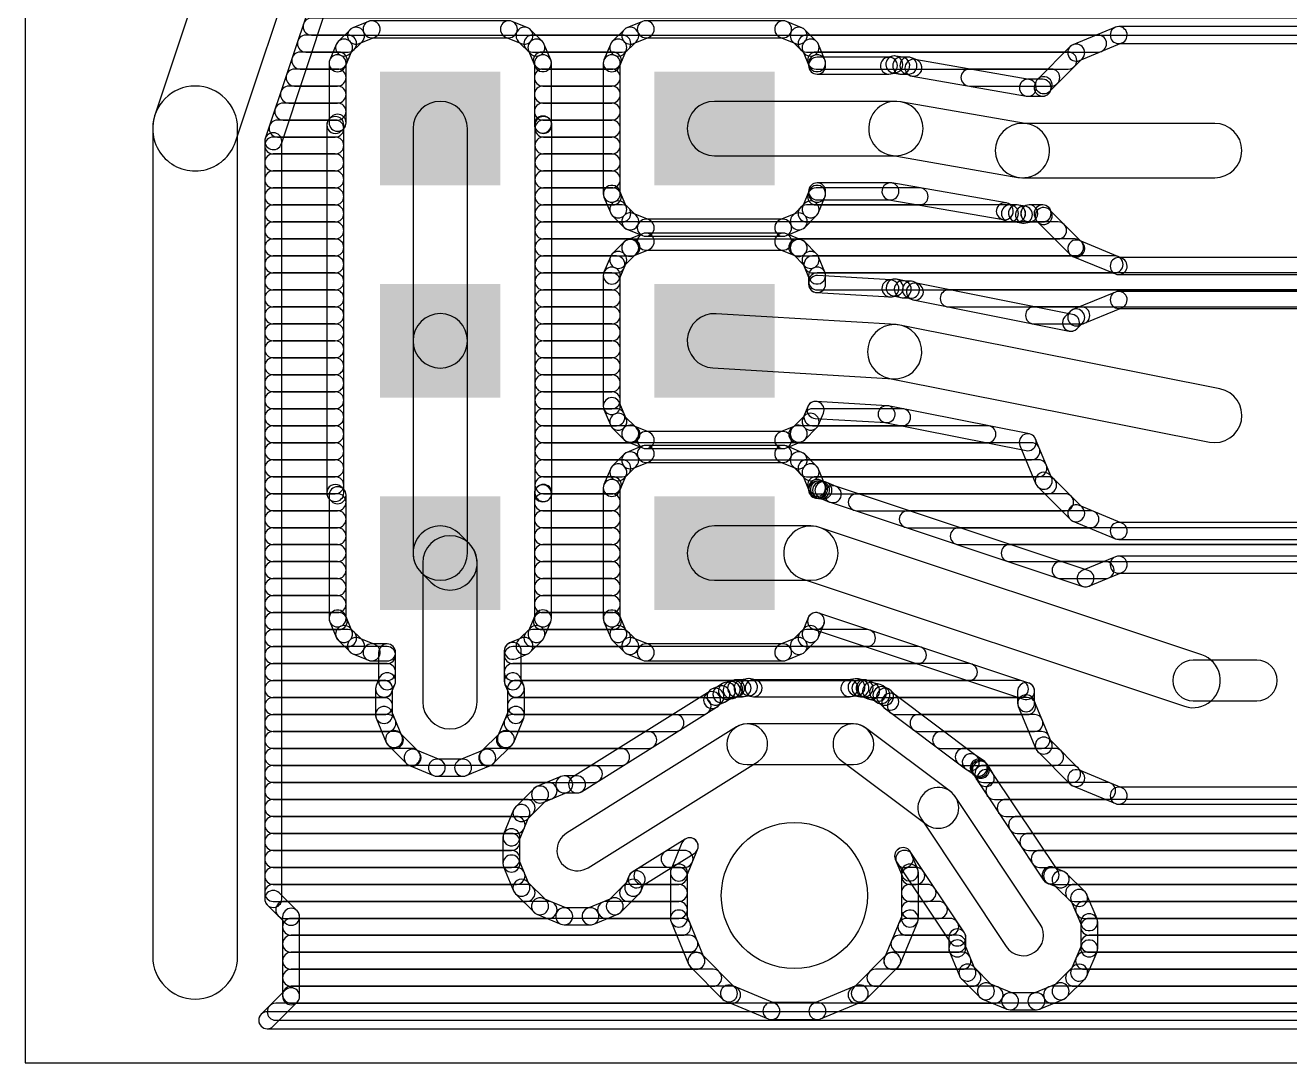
# Model space of a CAD drawing. Extents: x 0 to 96, y 0 to 55.
# Drawn here: x 0 to 18.91, y 0 to 15.51 of the extents above; entities that cross this region are included whole.
import ezdxf

# ---------------------------------------------------------------- set-up
doc = ezdxf.new("R2010")
doc.units = 0
doc.layers.add('16', color=174, linetype='CONTINUOUS')
doc.layers.add('20', color=178, linetype='CONTINUOUS')

# ---------------------------------------------------------------- blocks, each defined once
blk = doc.blocks.new('RECT')
blk.add_solid([(-0.5, -0.5), (0.5, -0.5), (-0.5, 0.5), (0.5, 0.5)])

msp = doc.modelspace()

# ---------------------------------------------------------------- linework, layer by layer
at = {"layer": '16'}
for points in [[(2.8901, 17.0283), (1.9376, 14.1708, 1), (3.1424, 13.7692), (4.0949, 16.6267, 1)], [(3.8289, 13.7402), (4.5309, 15.8463, 1), (4.2899, 15.9266), (3.5879, 13.8206, 1)], [(4.2796, 15.367), (24.465, 15.367, 1), (24.465, 15.621), (4.2796, 15.621, 1)], [(5.1301, 15.5723), (4.8967, 15.4757, 1), (4.9939, 15.241), (5.2273, 15.3377, 1)], [(7.2313, 15.582), (5.1787, 15.582, 1), (5.1787, 15.328), (7.2313, 15.328, 1)], [(7.5133, 15.4757), (7.2799, 15.5723, 1), (7.1827, 15.3377), (7.4161, 15.241, 1)], [(9.2301, 15.5723), (8.9967, 15.4757, 1), (9.0939, 15.241), (9.3273, 15.3377, 1)], [(11.3313, 15.582), (9.2787, 15.582, 1), (9.2787, 15.328), (11.3313, 15.328, 1)], [(11.6133, 15.4757), (11.3799, 15.5723, 1), (11.2827, 15.3377), (11.5161, 15.241, 1)], [(4.1949, 15.113), (4.827, 15.113, 1), (4.827, 15.367), (4.1949, 15.367, 1)], [(4.8555, 15.4481), (4.6769, 15.2695, 1), (4.8565, 15.0899), (5.0351, 15.2685, 1)], [(7.7331, 15.2695), (7.5545, 15.4481, 1), (7.3749, 15.2685), (7.5535, 15.0899, 1)], [(7.583, 15.113), (8.927, 15.113, 1), (8.927, 15.367), (7.583, 15.367, 1)], [(8.9555, 15.4481), (8.7769, 15.2695, 1), (8.9565, 15.0899), (9.1351, 15.2685, 1)], [(11.8331, 15.2695), (11.6545, 15.4481, 1), (11.4749, 15.2685), (11.6535, 15.0899, 1)], [(11.683, 15.113), (16.0422, 15.113, 1), (16.0422, 15.367), (11.683, 15.367, 1)], [(16.3006, 15.4845), (15.6658, 15.2216, 1), (15.763, 14.9869), (16.3978, 15.2499, 1)], [(19.2208, 15.4942), (16.3492, 15.4942, 1), (16.3492, 15.2402), (19.2208, 15.2402, 1)], [(4.6493, 15.2283), (4.5527, 14.9949, 1), (4.7873, 14.8977), (4.884, 15.1311, 1)], [(7.8573, 14.9949), (7.7607, 15.2283, 1), (7.526, 15.1311), (7.6227, 14.8977, 1)], [(8.7493, 15.2283), (8.6527, 14.9949, 1), (8.8873, 14.8977), (8.984, 15.1311, 1)], [(11.9573, 14.9949), (11.8607, 15.2283, 1), (11.626, 15.1311), (11.7227, 14.8977, 1)], [(15.6246, 15.194), (15.1387, 14.7082, 1), (15.3184, 14.5286), (15.8042, 15.0144, 1)], [(4.1103, 14.859), (4.6864, 14.859, 1), (4.6864, 15.113), (4.1103, 15.113, 1)], [(4.543, 14.9463), (4.543, 14.0571, 1), (4.797, 14.0571), (4.797, 14.9463, 1)], [(7.7236, 14.859), (8.7864, 14.859, 1), (8.7864, 15.113), (7.7236, 15.113, 1)], [(7.867, 14.0296), (7.867, 14.9463, 1), (7.613, 14.9463), (7.613, 14.0296, 1)], [(8.643, 14.9463), (8.643, 12.9937, 1), (8.897, 12.9937), (8.897, 14.9463, 1)], [(11.8236, 14.859), (15.5962, 14.859, 1), (15.5962, 15.113), (11.8236, 15.113, 1)], [(11.967, 14.9098), (11.967, 14.9463, 1), (11.713, 14.9463), (11.713, 14.9098, 1)], [(12.9137, 15.0368), (11.84, 15.0368, 1), (11.84, 14.7828), (12.9137, 14.7828, 1)], [(12.9671, 15.0519), (12.8859, 15.0337, 1), (12.9414, 14.7859), (13.0225, 14.804, 1)], [(13.1206, 15.0349), (13.0166, 15.0531, 1), (12.973, 14.8028), (13.077, 14.7847, 1)], [(13.2044, 15.0368), (13.0988, 15.0368, 1), (13.0988, 14.7828), (13.2044, 14.7828, 1)], [(13.3298, 14.9953), (13.253, 15.0271, 1), (13.1558, 14.7925), (13.2326, 14.7607, 1)], [(15.0131, 14.7049), (13.303, 15.0031, 1), (13.2594, 14.7529), (14.9695, 14.4547, 1)], [(4.0256, 14.605), (4.67, 14.605, 1), (4.67, 14.859), (4.0256, 14.859, 1)], [(7.74, 14.605), (8.77, 14.605, 1), (8.77, 14.859), (7.74, 14.859, 1)], [(14.1185, 14.605), (15.3422, 14.605, 1), (15.3422, 14.859), (14.1185, 14.859, 1)], [(1.905, 13.97), (1.905, 1.5875, 1), (3.175, 1.5875), (3.175, 13.97, 1)], [(3.9409, 14.351), (4.67, 14.351, 1), (4.67, 14.605), (3.9409, 14.605, 1)], [(7.74, 14.351), (8.77, 14.351, 1), (8.77, 14.605), (7.74, 14.605, 1)], [(15.2126, 14.7068), (14.9913, 14.7068, 1), (14.9913, 14.4528), (15.2126, 14.4528, 1)], [(15.1112, 14.667), (15.0952, 14.6284, 1), (15.3299, 14.5312), (15.3459, 14.5698, 1)], [(6.6114, 10.795), (6.6114, 13.97, 1), (5.7986, 13.97), (5.7986, 10.795, 1)], [(10.305, 13.5636), (13.0175, 13.5636, 1), (13.0175, 14.3764), (10.305, 14.3764, 1)], [(12.9477, 13.5696), (14.8402, 13.2396, 1), (14.9798, 14.0404), (13.0873, 14.3704, 1)], [(3.8563, 14.097), (4.67, 14.097, 1), (4.67, 14.351), (3.8563, 14.351, 1)], [(4.5802, 14.1469), (4.5457, 14.1124, 1), (4.7253, 13.9328), (4.7598, 13.9673, 1)], [(7.74, 14.097), (8.77, 14.097, 1), (8.77, 14.351), (7.74, 14.351, 1)], [(3.7716, 13.843), (4.6355, 13.843, 1), (4.6355, 14.097), (3.7716, 14.097, 1)], [(4.5085, 14.0226), (4.5085, 8.5199, 1), (4.7625, 8.5199), (4.7625, 14.0226, 1)], [(7.8368, 14.1124), (7.8298, 14.1194, 1), (7.6502, 13.9398), (7.6572, 13.9328, 1)], [(7.874, 8.5199), (7.874, 14.0226, 1), (7.62, 14.0226), (7.62, 8.5199, 1)], [(7.747, 13.843), (8.77, 13.843, 1), (8.77, 14.097), (7.747, 14.097, 1)], [(14.91, 13.2336), (17.785, 13.2336, 1), (17.785, 14.0464), (14.91, 14.0464, 1)], [(3.8354, 2.4486), (3.8354, 13.7804, 1), (3.5814, 13.7804), (3.5814, 2.4486, 1)], [(3.7084, 13.589), (4.6355, 13.589, 1), (4.6355, 13.843), (3.7084, 13.843, 1)], [(7.747, 13.589), (8.77, 13.589, 1), (8.77, 13.843), (7.747, 13.843, 1)], [(3.7084, 13.335), (4.6355, 13.335, 1), (4.6355, 13.589), (3.7084, 13.589, 1)], [(7.747, 13.335), (8.77, 13.335, 1), (8.77, 13.589), (7.747, 13.589, 1)], [(3.7084, 13.081), (4.6355, 13.081, 1), (4.6355, 13.335), (3.7084, 13.335, 1)], [(7.747, 13.081), (8.77, 13.081, 1), (8.77, 13.335), (7.747, 13.335, 1)], [(3.7084, 12.827), (4.6355, 12.827, 1), (4.6355, 13.081), (3.7084, 13.081, 1)], [(7.747, 12.827), (8.7864, 12.827, 1), (8.7864, 13.081), (7.747, 13.081, 1)], [(8.6527, 12.9451), (8.7493, 12.7117, 1), (8.984, 12.8089), (8.8873, 13.0423, 1)], [(11.8607, 12.7117), (11.9573, 12.9451, 1), (11.7227, 13.0423), (11.626, 12.8089, 1)], [(11.8236, 12.827), (13.3732, 12.827, 1), (13.3732, 13.081), (11.8236, 13.081, 1)], [(11.967, 12.9937), (11.967, 13.0302, 1), (11.713, 13.0302), (11.713, 12.9937, 1)], [(11.84, 12.9032), (12.9362, 12.9032, 1), (12.9362, 13.1572), (11.84, 13.1572, 1)], [(12.9144, 12.9051), (14.6245, 12.6069, 1), (14.6681, 12.8571), (12.958, 13.1553, 1)], [(8.7769, 12.6705), (8.9555, 12.4919, 1), (9.1351, 12.6715), (8.9565, 12.8501, 1)], [(11.6545, 12.4919), (11.8331, 12.6705, 1), (11.6535, 12.8501), (11.4749, 12.6715, 1)], [(14.5977, 12.6147), (14.6745, 12.5829, 1), (14.7717, 12.8175), (14.6949, 12.8493, 1)], [(3.7084, 12.573), (4.6355, 12.573, 1), (4.6355, 12.827), (3.7084, 12.827, 1)], [(7.747, 12.573), (8.927, 12.573, 1), (8.927, 12.827), (7.747, 12.827, 1)], [(8.9967, 12.4643), (9.2301, 12.3677, 1), (9.3273, 12.6023), (9.0939, 12.699, 1)], [(11.3799, 12.3677), (11.6133, 12.4643, 1), (11.5161, 12.699), (11.2827, 12.6023, 1)], [(11.683, 12.573), (14.8298, 12.573, 1), (14.8298, 12.827), (11.683, 12.827, 1)], [(14.7231, 12.5732), (14.8287, 12.5732, 1), (14.8287, 12.8272), (14.7231, 12.8272, 1)], [(14.8068, 12.5751), (14.9109, 12.5569, 1), (14.9545, 12.8072), (14.8505, 12.8253, 1)], [(14.9604, 12.5581), (15.0416, 12.5763, 1), (14.9861, 12.8241), (14.905, 12.806, 1)], [(15.0129, 12.573), (15.2127, 12.573, 1), (15.2127, 12.827), (15.0129, 12.827, 1)], [(15.0138, 12.5732), (15.2126, 12.5732, 1), (15.2126, 12.8272), (15.0138, 12.8272, 1)], [(15.0952, 12.6516), (15.1112, 12.613, 1), (15.3459, 12.7102), (15.3299, 12.7488, 1)], [(15.1387, 12.5718), (15.6246, 12.0859, 1), (15.8042, 12.2656), (15.3184, 12.7514, 1)], [(3.7084, 12.319), (4.6355, 12.319, 1), (4.6355, 12.573), (3.7084, 12.573, 1)], [(7.747, 12.319), (15.4442, 12.319, 1), (15.4442, 12.573), (7.747, 12.573, 1)], [(9.2787, 12.358), (11.3313, 12.358, 1), (11.3313, 12.612), (9.2787, 12.612, 1)], [(3.7084, 12.065), (4.6355, 12.065, 1), (4.6355, 12.319), (3.7084, 12.319, 1)], [(7.747, 12.065), (9.0662, 12.065, 1), (9.0662, 12.319), (7.747, 12.319, 1)], [(8.9555, 12.2731), (8.7769, 12.0945, 1), (8.9565, 11.9149), (9.1351, 12.0935, 1)], [(9.2301, 12.3973), (8.9967, 12.3007, 1), (9.0939, 12.066), (9.3273, 12.1627, 1)], [(11.3313, 12.407), (9.2787, 12.407, 1), (9.2787, 12.153), (11.3313, 12.153, 1)], [(11.6133, 12.3007), (11.3799, 12.3973, 1), (11.2827, 12.1627), (11.5161, 12.066, 1)], [(11.5438, 12.065), (15.6982, 12.065, 1), (15.6982, 12.319), (11.5438, 12.319, 1)], [(11.8331, 12.0945), (11.6545, 12.2731, 1), (11.4749, 12.0935), (11.6535, 11.9149, 1)], [(15.6658, 12.0584), (16.3006, 11.7955, 1), (16.3978, 12.0301), (15.763, 12.2931, 1)], [(8.7493, 12.0533), (8.6527, 11.8199, 1), (8.8873, 11.7227), (8.984, 11.9561, 1)], [(11.9573, 11.8199), (11.8607, 12.0533, 1), (11.626, 11.9561), (11.7227, 11.7227, 1)], [(3.7084, 11.811), (4.6355, 11.811, 1), (4.6355, 12.065), (3.7084, 12.065, 1)], [(7.747, 11.811), (8.839, 11.811, 1), (8.839, 12.065), (7.747, 12.065, 1)], [(11.771, 11.811), (16.2884, 11.811, 1), (16.2884, 12.065), (11.771, 12.065, 1)], [(16.3492, 11.7858), (19.2208, 11.7858, 1), (19.2208, 12.0398), (16.3492, 12.0398, 1)], [(3.7084, 11.557), (4.6355, 11.557, 1), (4.6355, 11.811), (3.7084, 11.811, 1)], [(7.747, 11.557), (8.77, 11.557, 1), (8.77, 11.811), (7.747, 11.811, 1)], [(8.643, 11.7713), (8.643, 9.8187, 1), (8.897, 9.8187), (8.897, 11.7713, 1)], [(11.967, 11.6439), (11.967, 11.7713, 1), (11.713, 11.7713), (11.713, 11.6439, 1)], [(11.84, 11.557), (21.475, 11.557, 1), (21.475, 11.811), (11.84, 11.811, 1)], [(12.9433, 11.7047), (11.8476, 11.7707, 1), (11.8324, 11.5172), (12.928, 11.4511, 1)], [(3.7084, 11.303), (4.6355, 11.303, 1), (4.6355, 11.557), (3.7084, 11.557, 1)], [(7.747, 11.303), (8.77, 11.303, 1), (8.77, 11.557), (7.747, 11.557, 1)], [(12.9754, 11.7153), (12.9109, 11.7024, 1), (12.9604, 11.4533), (13.0249, 11.4661, 1)], [(13.1454, 11.6913), (13.0249, 11.7153, 1), (12.9753, 11.4662), (13.0958, 11.4422, 1)], [(13.2508, 11.6861), (13.1282, 11.6935, 1), (13.1129, 11.44), (13.2355, 11.4326, 1)], [(13.3579, 11.6448), (13.2987, 11.6735, 1), (13.1876, 11.4451), (13.2467, 11.4164, 1)], [(15.661, 11.1905), (13.3271, 11.6551, 1), (13.2775, 11.406), (15.6114, 10.9414, 1)], [(13.8075, 11.303), (21.475, 11.303, 1), (21.475, 11.557), (13.8075, 11.557, 1)], [(16.3006, 11.5245), (15.6658, 11.2616, 1), (15.763, 11.0269), (16.3978, 11.2899, 1)], [(19.2208, 11.5342), (16.3492, 11.5342, 1), (16.3492, 11.2802), (19.2208, 11.2802, 1)], [(3.7084, 11.049), (4.6355, 11.049, 1), (4.6355, 11.303), (3.7084, 11.303, 1)], [(6.6114, 7.62), (6.6114, 10.795, 1), (5.7986, 10.795), (5.7986, 7.62, 1)], [(7.747, 11.049), (8.77, 11.049, 1), (8.77, 11.303), (7.747, 11.303, 1)], [(10.2805, 10.3893), (12.9755, 10.2268, 1), (13.0245, 11.0382), (10.3295, 11.2007, 1)], [(15.0835, 11.049), (15.7911, 11.049, 1), (15.7911, 11.303), (15.0835, 11.303, 1)], [(15.6246, 11.234), (15.5464, 11.1558, 1), (15.726, 10.9762), (15.8042, 11.0544, 1)], [(3.7084, 10.795), (4.6355, 10.795, 1), (4.6355, 11.049), (3.7084, 11.049, 1)], [(7.747, 10.795), (8.77, 10.795, 1), (8.77, 11.049), (7.747, 11.049, 1)], [(12.9207, 10.2339), (17.7057, 9.2814, 1), (17.8643, 10.0786), (13.0793, 11.0311, 1)], [(3.7084, 10.541), (4.6355, 10.541, 1), (4.6355, 10.795), (3.7084, 10.795, 1)], [(7.747, 10.541), (8.77, 10.541, 1), (8.77, 10.795), (7.747, 10.795, 1)], [(3.7084, 10.287), (4.6355, 10.287, 1), (4.6355, 10.541), (3.7084, 10.541, 1)], [(7.747, 10.287), (8.77, 10.287, 1), (8.77, 10.541), (7.747, 10.541, 1)], [(3.7084, 10.033), (4.6355, 10.033, 1), (4.6355, 10.287), (3.7084, 10.287, 1)], [(7.747, 10.033), (8.77, 10.033, 1), (8.77, 10.287), (7.747, 10.287, 1)], [(3.7084, 9.779), (4.6355, 9.779, 1), (4.6355, 10.033), (3.7084, 10.033, 1)], [(7.747, 9.779), (8.77, 9.779, 1), (8.77, 10.033), (7.747, 10.033, 1)], [(8.6527, 9.7701), (8.7493, 9.5367, 1), (8.984, 9.6339), (8.8873, 9.8673, 1)], [(11.8607, 9.5367), (11.934, 9.7137, 1), (11.6993, 9.8109), (11.626, 9.6339, 1)], [(11.809, 9.6356), (12.8718, 9.5715, 1), (12.8871, 9.825), (11.8243, 9.8891, 1)], [(3.7084, 9.525), (4.6355, 9.525, 1), (4.6355, 9.779), (3.7084, 9.779, 1)], [(7.747, 9.525), (8.839, 9.525, 1), (8.839, 9.779), (7.747, 9.779, 1)], [(8.7769, 9.4955), (8.9555, 9.3169, 1), (9.1351, 9.4965), (8.9565, 9.6751, 1)], [(11.6545, 9.3169), (11.8331, 9.4955, 1), (11.6535, 9.6751), (11.4749, 9.4965, 1)], [(11.771, 9.525), (13.1118, 9.525, 1), (13.1118, 9.779), (11.771, 9.779, 1)], [(12.8546, 9.5737), (14.9649, 9.1536, 1), (15.0145, 9.4027), (12.9042, 9.8228, 1)], [(3.7084, 9.271), (4.6355, 9.271, 1), (4.6355, 9.525), (3.7084, 9.525, 1)], [(7.747, 9.271), (9.0662, 9.271, 1), (9.0662, 9.525), (7.747, 9.525, 1)], [(8.9967, 9.2893), (9.2301, 9.1927, 1), (9.3273, 9.4273), (9.0939, 9.524, 1)], [(11.3799, 9.1927), (11.6133, 9.2893, 1), (11.5161, 9.524), (11.2827, 9.4273, 1)], [(11.5438, 9.271), (14.3878, 9.271, 1), (14.3878, 9.525), (11.5438, 9.525, 1)], [(3.7084, 9.017), (4.6355, 9.017, 1), (4.6355, 9.271), (3.7084, 9.271, 1)], [(7.747, 9.017), (15.0453, 9.017, 1), (15.0453, 9.271), (7.747, 9.271, 1)], [(9.2787, 9.183), (11.3313, 9.183, 1), (11.3313, 9.437), (9.2787, 9.437, 1)], [(14.8724, 9.2296), (15.1112, 8.653, 1), (15.3459, 8.7502), (15.1071, 9.3268, 1)], [(8.9555, 9.0981), (8.7769, 8.9195, 1), (8.9565, 8.7399), (9.1351, 8.9185, 1)], [(9.2301, 9.2223), (8.9967, 9.1257, 1), (9.0939, 8.891), (9.3273, 8.9877, 1)], [(11.3313, 9.232), (9.2787, 9.232, 1), (9.2787, 8.978), (11.3313, 8.978, 1)], [(11.6133, 9.1257), (11.3799, 9.2223, 1), (11.2827, 8.9877), (11.5161, 8.891, 1)], [(11.8331, 8.9195), (11.6545, 9.0981, 1), (11.4749, 8.9185), (11.6535, 8.7399, 1)], [(3.7084, 8.763), (4.6355, 8.763, 1), (4.6355, 9.017), (3.7084, 9.017, 1)], [(7.747, 8.763), (8.927, 8.763, 1), (8.927, 9.017), (7.747, 9.017, 1)], [(8.7493, 8.8783), (8.6527, 8.6449, 1), (8.8873, 8.5477), (8.984, 8.7811, 1)], [(11.683, 8.763), (15.1505, 8.763, 1), (15.1505, 9.017), (11.683, 9.017, 1)], [(11.9573, 8.6449), (11.8607, 8.8783, 1), (11.626, 8.7811), (11.7227, 8.5477, 1)], [(3.7084, 8.509), (4.6355, 8.509, 1), (4.6355, 8.763), (3.7084, 8.763, 1)], [(7.747, 8.509), (8.7864, 8.509, 1), (8.7864, 8.763), (7.747, 8.763, 1)], [(8.643, 8.5963), (8.643, 6.6437, 1), (8.897, 6.6437), (8.897, 8.5963, 1)], [(11.8236, 8.509), (15.2942, 8.509, 1), (15.2942, 8.763), (11.8236, 8.763, 1)], [(11.967, 8.5687), (11.967, 8.5963, 1), (11.713, 8.5963), (11.713, 8.5687, 1)], [(11.8583, 8.6974), (11.831, 8.6954, 1), (11.849, 8.4421), (11.8763, 8.444, 1)], [(11.9402, 8.6803), (11.9075, 8.6912, 1), (11.8272, 8.4502), (11.8598, 8.4393, 1)], [(15.1387, 8.6118), (15.6246, 8.1259, 1), (15.8042, 8.3056), (15.3184, 8.7914, 1)], [(3.7084, 8.255), (4.67, 8.255, 1), (4.67, 8.509), (3.7084, 8.509, 1)], [(4.5457, 8.4301), (4.5802, 8.3956, 1), (4.7598, 8.5752), (4.7253, 8.6097, 1)], [(4.543, 8.4854), (4.543, 6.6437, 1), (4.797, 6.6437), (4.797, 8.4854, 1)], [(7.8298, 8.4231), (7.8368, 8.4301, 1), (7.6572, 8.6097), (7.6502, 8.6027, 1)], [(7.867, 6.6437), (7.867, 8.5129, 1), (7.613, 8.5129), (7.613, 6.6437, 1)], [(7.74, 8.255), (8.77, 8.255, 1), (8.77, 8.509), (7.74, 8.509, 1)], [(11.9344, 8.6868), (11.9, 8.6868, 1), (11.9, 8.4328), (11.9344, 8.4328, 1)], [(12.1249, 8.6184), (11.983, 8.6771, 1), (11.8858, 8.4425), (12.0277, 8.3837, 1)], [(15.8938, 7.3624), (12.1165, 8.6215, 1), (12.0362, 8.3805), (15.8135, 7.1214, 1)], [(12.4334, 8.255), (15.5482, 8.255, 1), (15.5482, 8.509), (12.4334, 8.509, 1)], [(15.6658, 8.0984), (16.3006, 7.8355, 1), (16.3978, 8.0701), (15.763, 8.3331, 1)], [(3.7084, 8.001), (4.67, 8.001, 1), (4.67, 8.255), (3.7084, 8.255, 1)], [(7.74, 8.001), (8.77, 8.001, 1), (8.77, 8.255), (7.74, 8.255, 1)], [(13.1954, 8.001), (15.9263, 8.001, 1), (15.9263, 8.255), (13.1954, 8.255, 1)], [(3.7084, 7.747), (4.67, 7.747, 1), (4.67, 8.001), (3.7084, 8.001, 1)], [(5.9176, 7.3326), (6.0626, 7.1876, 1), (6.6374, 7.7624), (6.4924, 7.9074, 1)], [(7.74, 7.747), (8.77, 7.747, 1), (8.77, 8.001), (7.74, 8.001, 1)], [(10.305, 7.2136), (11.7475, 7.2136, 1), (11.7475, 8.0264), (10.305, 8.0264, 1)], [(11.619, 7.2345), (17.334, 5.3295, 1), (17.591, 6.1005), (11.876, 8.0055, 1)], [(13.9574, 7.747), (25.9982, 7.747, 1), (25.9982, 8.001), (13.9574, 8.001, 1)], [(16.3492, 7.8258), (19.2208, 7.8258, 1), (19.2208, 8.0798), (16.3492, 8.0798, 1)], [(5.9436, 7.475), (5.9436, 5.3975, 1), (6.7564, 5.3975), (6.7564, 7.475, 1)], [(3.7084, 7.493), (4.67, 7.493, 1), (4.67, 7.747), (3.7084, 7.747, 1)], [(7.74, 7.493), (8.77, 7.493, 1), (8.77, 7.747), (7.74, 7.747, 1)], [(14.7194, 7.493), (26.0056, 7.493, 1), (26.0056, 7.747), (14.7194, 7.747, 1)], [(16.3006, 7.5645), (15.805, 7.3592, 1), (15.9022, 7.1246), (16.3978, 7.3299, 1)], [(19.2208, 7.5742), (16.3492, 7.5742, 1), (16.3492, 7.3202), (19.2208, 7.3202, 1)], [(3.7084, 7.239), (4.67, 7.239, 1), (4.67, 7.493), (3.7084, 7.493, 1)], [(7.74, 7.239), (8.77, 7.239, 1), (8.77, 7.493), (7.74, 7.493, 1)], [(15.4814, 7.239), (16.1532, 7.239, 1), (16.1532, 7.493), (15.4814, 7.493, 1)], [(3.7084, 6.985), (4.67, 6.985, 1), (4.67, 7.239), (3.7084, 7.239, 1)], [(7.74, 6.985), (8.77, 6.985, 1), (8.77, 7.239), (7.74, 7.239, 1)], [(3.7084, 6.731), (4.67, 6.731, 1), (4.67, 6.985), (3.7084, 6.985, 1)], [(7.74, 6.731), (8.77, 6.731, 1), (8.77, 6.985), (7.74, 6.985, 1)], [(3.7084, 6.477), (4.6864, 6.477, 1), (4.6864, 6.731), (3.7084, 6.731, 1)], [(4.5527, 6.5951), (4.6493, 6.3617, 1), (4.884, 6.4589), (4.7873, 6.6923, 1)], [(7.7607, 6.3617), (7.8573, 6.5951, 1), (7.6227, 6.6923), (7.526, 6.4589, 1)], [(7.7236, 6.477), (8.7864, 6.477, 1), (8.7864, 6.731), (7.7236, 6.731, 1)], [(8.6527, 6.5951), (8.7493, 6.3617, 1), (8.984, 6.4589), (8.8873, 6.6923, 1)], [(11.8607, 6.3617), (11.9409, 6.5554, 1), (11.7062, 6.6526), (11.626, 6.4589, 1)], [(11.7834, 6.4835), (14.9254, 5.4362, 1), (15.0058, 5.6771), (11.8637, 6.7245, 1)], [(11.8236, 6.477), (11.8236, 6.477, 1), (11.8236, 6.731), (11.8236, 6.731, 1)], [(3.7084, 6.223), (4.827, 6.223, 1), (4.827, 6.477), (3.7084, 6.477, 1)], [(4.6769, 6.3205), (4.8555, 6.1419, 1), (5.0351, 6.3215), (4.8565, 6.5001, 1)], [(7.5545, 6.1419), (7.7331, 6.3205, 1), (7.5535, 6.5001), (7.3749, 6.3215, 1)], [(7.583, 6.223), (8.927, 6.223, 1), (8.927, 6.477), (7.583, 6.477, 1)], [(8.7769, 6.3205), (8.9555, 6.1419, 1), (9.1351, 6.3215), (8.9565, 6.5001, 1)], [(11.6545, 6.1419), (11.8331, 6.3205, 1), (11.6535, 6.5001), (11.4749, 6.3215, 1)], [(11.683, 6.223), (12.5856, 6.223, 1), (12.5856, 6.477), (11.683, 6.477, 1)], [(4.8967, 6.1143), (5.1301, 6.0177, 1), (5.2273, 6.2523), (4.9939, 6.349, 1)], [(5.1787, 6.008), (5.4102, 6.008, 1), (5.4102, 6.262), (5.1787, 6.262, 1)], [(5.2832, 6.135), (5.2832, 5.7046, 1), (5.5372, 5.7046), (5.5372, 6.135, 1)], [(7.3384, 6.0419), (7.5133, 6.1143, 1), (7.4161, 6.349), (7.2412, 6.2766, 1)], [(7.4168, 5.7046), (7.4168, 6.1592, 1), (7.1628, 6.1592), (7.1628, 5.7046, 1)], [(8.9967, 6.1143), (9.2301, 6.0177, 1), (9.3273, 6.2523), (9.0939, 6.349, 1)], [(9.2787, 6.008), (11.3313, 6.008, 1), (11.3313, 6.262), (9.2787, 6.262, 1)], [(11.3799, 6.0177), (11.6133, 6.1143, 1), (11.5161, 6.349), (11.2827, 6.2523, 1)], [(3.7084, 5.969), (5.4102, 5.969, 1), (5.4102, 6.223), (3.7084, 6.223, 1)], [(7.2898, 5.969), (13.3476, 5.969, 1), (13.3476, 6.223), (7.2898, 6.223, 1)], [(3.7084, 5.715), (5.4102, 5.715, 1), (5.4102, 5.969), (3.7084, 5.969, 1)], [(7.2898, 5.715), (14.1096, 5.715, 1), (14.1096, 5.969), (7.2898, 5.969, 1)], [(17.4625, 5.4102), (18.415, 5.4102, 1), (18.415, 6.0198), (17.4625, 6.0198, 1)], [(3.7084, 5.461), (5.3642, 5.461, 1), (5.3642, 5.715), (3.7084, 5.715, 1)], [(5.2929, 5.7532), (5.2469, 5.6422, 1), (5.4815, 5.545), (5.5275, 5.656, 1)], [(5.2372, 5.5936), (5.2372, 5.2014, 1), (5.4912, 5.2014), (5.4912, 5.5936, 1)], [(7.4531, 5.6422), (7.4071, 5.7532, 1), (7.1725, 5.656), (7.2185, 5.545, 1)], [(7.4628, 5.2014), (7.4628, 5.5936, 1), (7.2088, 5.5936), (7.2088, 5.2014, 1)], [(7.3358, 5.461), (10.5976, 5.461, 1), (10.5976, 5.715), (7.3358, 5.715, 1)], [(10.4248, 5.6694), (10.3425, 5.6179, 1), (10.4772, 5.4025), (10.5595, 5.454, 1)], [(10.5415, 5.6987), (10.4712, 5.6869, 1), (10.5131, 5.4364), (10.5834, 5.4482, 1)], [(10.5797, 5.718), (10.5138, 5.6908, 1), (10.611, 5.4561), (10.6769, 5.4834, 1)], [(10.7253, 5.7277), (10.6283, 5.7277, 1), (10.6283, 5.4737), (10.7253, 5.4737, 1)], [(10.8, 5.742), (10.7043, 5.726, 1), (10.7463, 5.4754), (10.842, 5.4915, 1)], [(10.919, 5.7244), (10.8496, 5.7405, 1), (10.7925, 5.493), (10.8619, 5.4769, 1)], [(12.3229, 5.7277), (10.8905, 5.7277, 1), (10.8905, 5.4737), (12.3229, 5.4737, 1)], [(12.4111, 5.7416), (12.305, 5.7264, 1), (12.3409, 5.475), (12.447, 5.4901, 1)], [(12.5197, 5.7237), (12.4605, 5.7389, 1), (12.3975, 5.4928), (12.4566, 5.4777, 1)], [(12.5492, 5.7277), (12.4882, 5.7277, 1), (12.4882, 5.4737), (12.5492, 5.4737, 1)], [(12.6968, 5.677), (12.5978, 5.718, 1), (12.5006, 5.4834), (12.5996, 5.4424, 1)], [(12.5799, 5.461), (14.8716, 5.461, 1), (14.8716, 5.715), (12.5799, 5.715, 1)], [(12.7836, 5.6561), (12.6797, 5.6827, 1), (12.6167, 5.4367), (12.7205, 5.4101, 1)], [(14.8386, 5.5567), (14.8386, 5.3764, 1), (15.0926, 5.3764), (15.0926, 5.5567, 1)], [(10.2025, 5.5304), (8.1835, 4.2685, 1), (8.3181, 4.0531), (10.3371, 5.315, 1)], [(10.2304, 5.5629), (10.18, 5.5125, 1), (10.3596, 5.3329), (10.41, 5.3833, 1)], [(10.3612, 5.6275), (10.2716, 5.5904, 1), (10.3688, 5.3558), (10.4584, 5.3929, 1)], [(12.8771, 5.598), (12.8282, 5.6347, 1), (12.6758, 5.4315), (12.7247, 5.3949, 1)], [(12.9059, 5.5904), (12.8495, 5.6138, 1), (12.7523, 5.3791), (12.8087, 5.3558, 1)], [(13.0229, 5.4871), (12.9471, 5.5629, 1), (12.7675, 5.3833), (12.8433, 5.3075, 1)], [(14.2137, 4.5956), (13.0093, 5.4989, 1), (12.8569, 5.2957), (14.0613, 4.3924, 1)], [(14.8483, 5.3278), (15.1112, 4.693, 1), (15.3459, 4.7902), (15.0829, 5.425, 1)], [(3.7084, 5.207), (5.3642, 5.207, 1), (5.3642, 5.461), (3.7084, 5.461, 1)], [(5.2469, 5.1528), (5.3969, 4.7905, 1), (5.6316, 4.8877), (5.4815, 5.25, 1)], [(7.3031, 4.7905), (7.4531, 5.1528, 1), (7.2185, 5.25), (7.0684, 4.8877, 1)], [(7.3358, 5.207), (10.1279, 5.207, 1), (10.1279, 5.461), (7.3358, 5.461, 1)], [(13.0175, 5.207), (14.9832, 5.207, 1), (14.9832, 5.461), (13.0175, 5.461, 1)], [(3.7084, 4.953), (5.4145, 4.953, 1), (5.4145, 5.207), (3.7084, 5.207, 1)], [(7.2855, 4.953), (9.7215, 4.953, 1), (9.7215, 5.207), (7.2855, 5.207, 1)], [(13.3562, 4.953), (15.0884, 4.953, 1), (15.0884, 5.207), (13.3562, 5.207, 1)], [(3.7084, 4.699), (5.5274, 4.699, 1), (5.5274, 4.953), (3.7084, 4.953, 1)], [(5.4245, 4.7493), (5.7018, 4.472, 1), (5.8814, 4.6516), (5.6041, 4.9289, 1)], [(6.9982, 4.472), (7.2755, 4.7493, 1), (7.0959, 4.9289), (6.8186, 4.6516, 1)], [(7.1726, 4.699), (9.3151, 4.699, 1), (9.3151, 4.953), (7.1726, 4.953, 1)], [(8.4165, 2.9165), (10.9565, 4.504, 1), (10.6335, 5.021), (8.0935, 3.4335, 1)], [(10.795, 4.4577), (12.3825, 4.4577, 1), (12.3825, 5.0673), (10.795, 5.0673, 1)], [(12.1996, 4.5187), (13.4696, 3.5662, 1), (13.8354, 4.0538), (12.5654, 5.0063, 1)], [(13.6948, 4.699), (15.1936, 4.699, 1), (15.1936, 4.953), (13.6948, 4.953, 1)], [(15.1387, 4.6518), (15.6246, 4.1659, 1), (15.8042, 4.3456), (15.3184, 4.8314, 1)], [(3.7084, 4.445), (5.7814, 4.445, 1), (5.7814, 4.699), (3.7084, 4.699, 1)], [(5.743, 4.4444), (6.1053, 4.2944, 1), (6.2025, 4.529), (5.8402, 4.6791, 1)], [(6.1539, 4.2847), (6.5461, 4.2847, 1), (6.5461, 4.5387), (6.1539, 4.5387, 1)], [(6.5947, 4.2944), (6.957, 4.4444, 1), (6.8598, 4.6791), (6.4975, 4.529, 1)], [(6.9186, 4.445), (8.9087, 4.445, 1), (8.9087, 4.699), (6.9186, 4.699, 1)], [(14.0335, 4.445), (15.3982, 4.445, 1), (15.3982, 4.699), (14.0335, 4.699, 1)], [(14.3281, 4.5192), (14.2082, 4.5995, 1), (14.0668, 4.3885), (14.1868, 4.3082, 1)], [(14.376, 4.4649), (14.3631, 4.4841, 1), (14.1518, 4.3432), (14.1646, 4.324, 1)], [(3.7084, 4.191), (8.5023, 4.191, 1), (8.5023, 4.445), (3.7084, 4.445, 1)], [(14.365, 4.4821), (14.3465, 4.496, 1), (14.1941, 4.2928), (14.2126, 4.2789, 1)], [(14.4716, 4.321), (14.3981, 4.4452, 1), (14.1795, 4.3158), (14.2531, 4.1916, 1)], [(14.3258, 4.191), (15.6522, 4.191, 1), (15.6522, 4.445), (14.3258, 4.445, 1)], [(15.4371, 2.8731), (14.468, 4.3268, 1), (14.2567, 4.1859), (15.2258, 2.7322, 1)], [(15.6658, 4.1384), (16.3006, 3.8755, 1), (16.3978, 4.1101), (15.763, 4.3731, 1)], [(3.7084, 3.937), (7.8252, 3.937, 1), (7.8252, 4.191), (3.7084, 4.191, 1)], [(8.0103, 4.2781), (7.648, 4.1281, 1), (7.7452, 3.8934), (8.1075, 4.0435, 1)], [(8.2508, 4.2878), (8.0589, 4.2878, 1), (8.0589, 4.0338), (8.2508, 4.0338, 1)], [(14.4906, 3.937), (16.1773, 3.937, 1), (16.1773, 4.191), (14.4906, 4.191, 1)], [(7.6068, 4.1005), (7.3295, 3.8232, 1), (7.5091, 3.6436), (7.7864, 3.9209, 1)], [(13.3989, 3.6409), (14.6689, 1.7359, 1), (15.1761, 2.0741), (13.9061, 3.9791, 1)], [(16.3492, 3.8658), (19.2208, 3.8658, 1), (19.2208, 4.1198), (16.3492, 4.1198, 1)], [(3.7084, 3.683), (7.4959, 3.683, 1), (7.4959, 3.937), (3.7084, 3.937, 1)], [(7.3019, 3.782), (7.1519, 3.4197, 1), (7.3865, 3.3225), (7.5366, 3.6848, 1)], [(14.6599, 3.683), (27.2543, 3.683, 1), (27.2543, 3.937), (14.6599, 3.937, 1)], [(3.7084, 3.429), (7.3458, 3.429, 1), (7.3458, 3.683), (3.7084, 3.683, 1)], [(14.8292, 3.429), (28.2575, 3.429, 1), (28.2575, 3.683), (14.8292, 3.683, 1)], [(3.7084, 3.175), (7.2692, 3.175, 1), (7.2692, 3.429), (3.7084, 3.429, 1)], [(7.1422, 3.3711), (7.1422, 2.9789, 1), (7.3962, 2.9789), (7.3962, 3.3711, 1)], [(14.9986, 3.175), (27.2543, 3.175, 1), (27.2543, 3.429), (14.9986, 3.429, 1)], [(9.2096, 2.6334), (10.0031, 3.1294, 1), (9.8685, 3.3447), (9.075, 2.8488, 1)], [(9.8185, 3.2857), (9.6555, 2.8922, 1), (9.8901, 2.795), (10.0531, 3.1884, 1)], [(13.3445, 2.8922), (13.2425, 3.1386, 1), (13.0078, 3.0414), (13.1099, 2.795, 1)], [(13.0195, 3.0195), (13.831, 1.8022, 1), (14.0424, 1.9431), (13.2308, 3.1604, 1)], [(3.7084, 2.921), (7.2692, 2.921, 1), (7.2692, 3.175), (3.7084, 3.175, 1)], [(7.1519, 2.9303), (7.3019, 2.568, 1), (7.5366, 2.6652), (7.3865, 3.0275, 1)], [(9.6333, 2.921), (9.8575, 2.921, 1), (9.8575, 3.175), (9.6333, 3.175, 1)], [(13.1425, 2.921), (13.1531, 2.921, 1), (13.1531, 3.175), (13.1425, 3.175, 1)], [(15.1679, 2.921), (27.2543, 2.921, 1), (27.2543, 3.175), (15.1679, 3.175, 1)], [(3.7084, 2.667), (7.3458, 2.667, 1), (7.3458, 2.921), (3.7084, 2.921, 1)], [(9.2081, 2.568), (9.2596, 2.6925, 1), (9.025, 2.7897), (8.9734, 2.6652, 1)], [(9.2269, 2.667), (9.7728, 2.667, 1), (9.7728, 2.921), (9.2269, 2.921, 1)], [(9.6458, 2.8436), (9.6458, 2.1564, 1), (9.8998, 2.1564), (9.8998, 2.8436, 1)], [(13.3542, 2.1564), (13.3542, 2.8436, 1), (13.1002, 2.8436), (13.1002, 2.1564, 1)], [(13.2272, 2.667), (13.3224, 2.667, 1), (13.3224, 2.921), (13.2272, 2.921, 1)], [(15.5295, 2.8581), (15.3801, 2.9199, 1), (15.2829, 2.6853), (15.4323, 2.6234, 1)], [(15.3523, 2.667), (27.2543, 2.667, 1), (27.2543, 2.921), (15.3523, 2.921, 1)], [(15.848, 2.5532), (15.5707, 2.8305, 1), (15.3911, 2.6509), (15.6684, 2.3736, 1)], [(3.7084, 2.413), (7.4959, 2.413, 1), (7.4959, 2.667), (3.7084, 2.667, 1)], [(7.3295, 2.5268), (7.6068, 2.2495, 1), (7.7864, 2.4291), (7.5091, 2.7064, 1)], [(8.9032, 2.2495), (9.1805, 2.5268, 1), (9.0009, 2.7064), (8.7236, 2.4291, 1)], [(9.0141, 2.413), (9.7728, 2.413, 1), (9.7728, 2.667), (9.0141, 2.667, 1)], [(13.2272, 2.413), (13.4918, 2.413, 1), (13.4918, 2.667), (13.2272, 2.667, 1)], [(15.6816, 2.413), (27.3725, 2.413, 1), (27.3725, 2.667), (15.6816, 2.667, 1)], [(4.0649, 2.2717), (3.7982, 2.5384, 1), (3.6186, 2.3588), (3.8853, 2.0921, 1)], [(7.648, 2.2219), (8.0103, 2.0719, 1), (8.1075, 2.3065), (7.7452, 2.4566, 1)], [(8.4997, 2.0719), (8.862, 2.2219, 1), (8.7648, 2.4566), (8.4025, 2.3065, 1)], [(16.0256, 2.1497), (15.8756, 2.512, 1), (15.6409, 2.4148), (15.791, 2.0525, 1)], [(3.871, 2.159), (7.8252, 2.159, 1), (7.8252, 2.413), (3.871, 2.413, 1)], [(4.1021, 0.9931), (4.1021, 2.1819, 1), (3.8481, 2.1819), (3.8481, 0.9931, 1)], [(8.0589, 2.0622), (8.4511, 2.0622, 1), (8.4511, 2.3162), (8.0589, 2.3162, 1)], [(8.6848, 2.159), (9.7728, 2.159, 1), (9.7728, 2.413), (8.6848, 2.413, 1)], [(9.6555, 2.1078), (9.9184, 1.473, 1), (10.1531, 1.5702), (9.8901, 2.205, 1)], [(13.0816, 1.473), (13.3445, 2.1078, 1), (13.1099, 2.205), (12.8469, 1.5702, 1)], [(13.2272, 2.159), (13.6611, 2.159, 1), (13.6611, 2.413), (13.2272, 2.413, 1)], [(15.8317, 2.159), (47.602, 2.159, 1), (47.602, 2.413), (15.8317, 2.413, 1)], [(3.9751, 1.905), (9.8243, 1.905, 1), (9.8243, 2.159), (3.9751, 2.159, 1)], [(13.1757, 1.905), (13.8304, 1.905, 1), (13.8304, 2.159), (13.1757, 2.159, 1)], [(16.0353, 1.7089), (16.0353, 2.1011, 1), (15.7813, 2.1011), (15.7813, 1.7089, 1)], [(15.9083, 1.905), (60.8243, 1.905, 1), (60.8243, 2.159), (15.9083, 2.159, 1)], [(3.9751, 1.651), (9.9296, 1.651, 1), (9.9296, 1.905), (3.9751, 1.905, 1)], [(13.0704, 1.651), (13.9367, 1.651, 1), (13.9367, 1.905), (13.0704, 1.905, 1)], [(13.8097, 1.8726), (13.8097, 1.7089, 1), (14.0637, 1.7089), (14.0637, 1.8726, 1)], [(15.9083, 1.651), (60.9296, 1.651, 1), (60.9296, 1.905), (15.9083, 1.905, 1)], [(13.8194, 1.6603), (13.9694, 1.298, 1), (14.2041, 1.3952), (14.054, 1.7575, 1)], [(15.8756, 1.298), (16.0256, 1.6603, 1), (15.791, 1.7575), (15.6409, 1.3952, 1)], [(3.9751, 1.397), (10.0348, 1.397, 1), (10.0348, 1.651), (3.9751, 1.651, 1)], [(9.9459, 1.4318), (10.4318, 0.9459, 1), (10.6114, 1.1256), (10.1256, 1.6114, 1)], [(12.5682, 0.9459), (13.054, 1.4318, 1), (12.8744, 1.6114), (12.3886, 1.1256, 1)], [(12.9652, 1.397), (14.0133, 1.397, 1), (14.0133, 1.651), (12.9652, 1.651, 1)], [(15.8317, 1.397), (61.0348, 1.397, 1), (61.0348, 1.651), (15.8317, 1.651, 1)], [(3.9751, 1.143), (10.2874, 1.143, 1), (10.2874, 1.397), (3.9751, 1.397, 1)], [(12.7126, 1.143), (14.1634, 1.143, 1), (14.1634, 1.397), (12.7126, 1.397, 1)], [(13.997, 1.2568), (14.2743, 0.9795, 1), (14.4539, 1.1591), (14.1766, 1.4364, 1)], [(15.5707, 0.9795), (15.848, 1.2568, 1), (15.6684, 1.4364), (15.3911, 1.1591, 1)], [(15.6816, 1.143), (61.2874, 1.143, 1), (61.2874, 1.397), (15.6816, 1.397, 1)], [(3.9751, 0.889), (10.5693, 0.889, 1), (10.5693, 1.143), (3.9751, 1.143, 1)], [(10.473, 0.9184), (11.1078, 0.6555, 1), (11.205, 0.8901), (10.5702, 1.1531, 1)], [(11.8922, 0.6555), (12.527, 0.9184, 1), (12.4298, 1.1531), (11.795, 0.8901, 1)], [(12.4307, 0.889), (14.4927, 0.889, 1), (14.4927, 1.143), (12.4307, 1.143, 1)], [(14.3155, 0.9519), (14.6778, 0.8019, 1), (14.775, 1.0365), (14.4127, 1.1866, 1)], [(15.1672, 0.8019), (15.5295, 0.9519, 1), (15.4323, 1.1866), (15.07, 1.0365, 1)], [(15.3523, 0.889), (61.5693, 0.889, 1), (61.5693, 1.143), (15.3523, 1.143, 1)], [(3.7068, 0.5452), (4.0649, 0.9033, 1), (3.8853, 1.0829), (3.5272, 0.7248, 1)], [(14.7264, 0.7922), (15.1186, 0.7922, 1), (15.1186, 1.0462), (14.7264, 1.0462, 1)], [(66.548, 0.762), (3.617, 0.762, 1), (3.617, 0.508), (66.548, 0.508, 1)], [(3.744, 0.635), (66.548, 0.635, 1), (66.548, 0.889), (3.744, 0.889, 1)], [(11.1564, 0.6458), (11.8436, 0.6458, 1), (11.8436, 0.8998), (11.1564, 0.8998, 1)]]:
    msp.add_lwpolyline(points, format="xyb", close=True, dxfattribs=at)
at = {"layer": '20'}
for p, q in [((0, 55), (0, 0)), ((0, 0), (96, 0))]:
    msp.add_line(p, q, dxfattribs=at)
msp.add_circle((11.5, 2.5), 1.0922, dxfattribs=at)

# ---------------------------------------------------------------- block references
at = {"layer": '16', "xscale": 1.8, "yscale": 1.7}
for p in [(6.205, 13.97), (10.305, 13.97), (6.205, 10.795), (10.305, 10.795), (6.205, 7.62), (10.305, 7.62)]:
    msp.add_blockref('RECT', p, dxfattribs=at)

doc.saveas('drawing.dxf')
